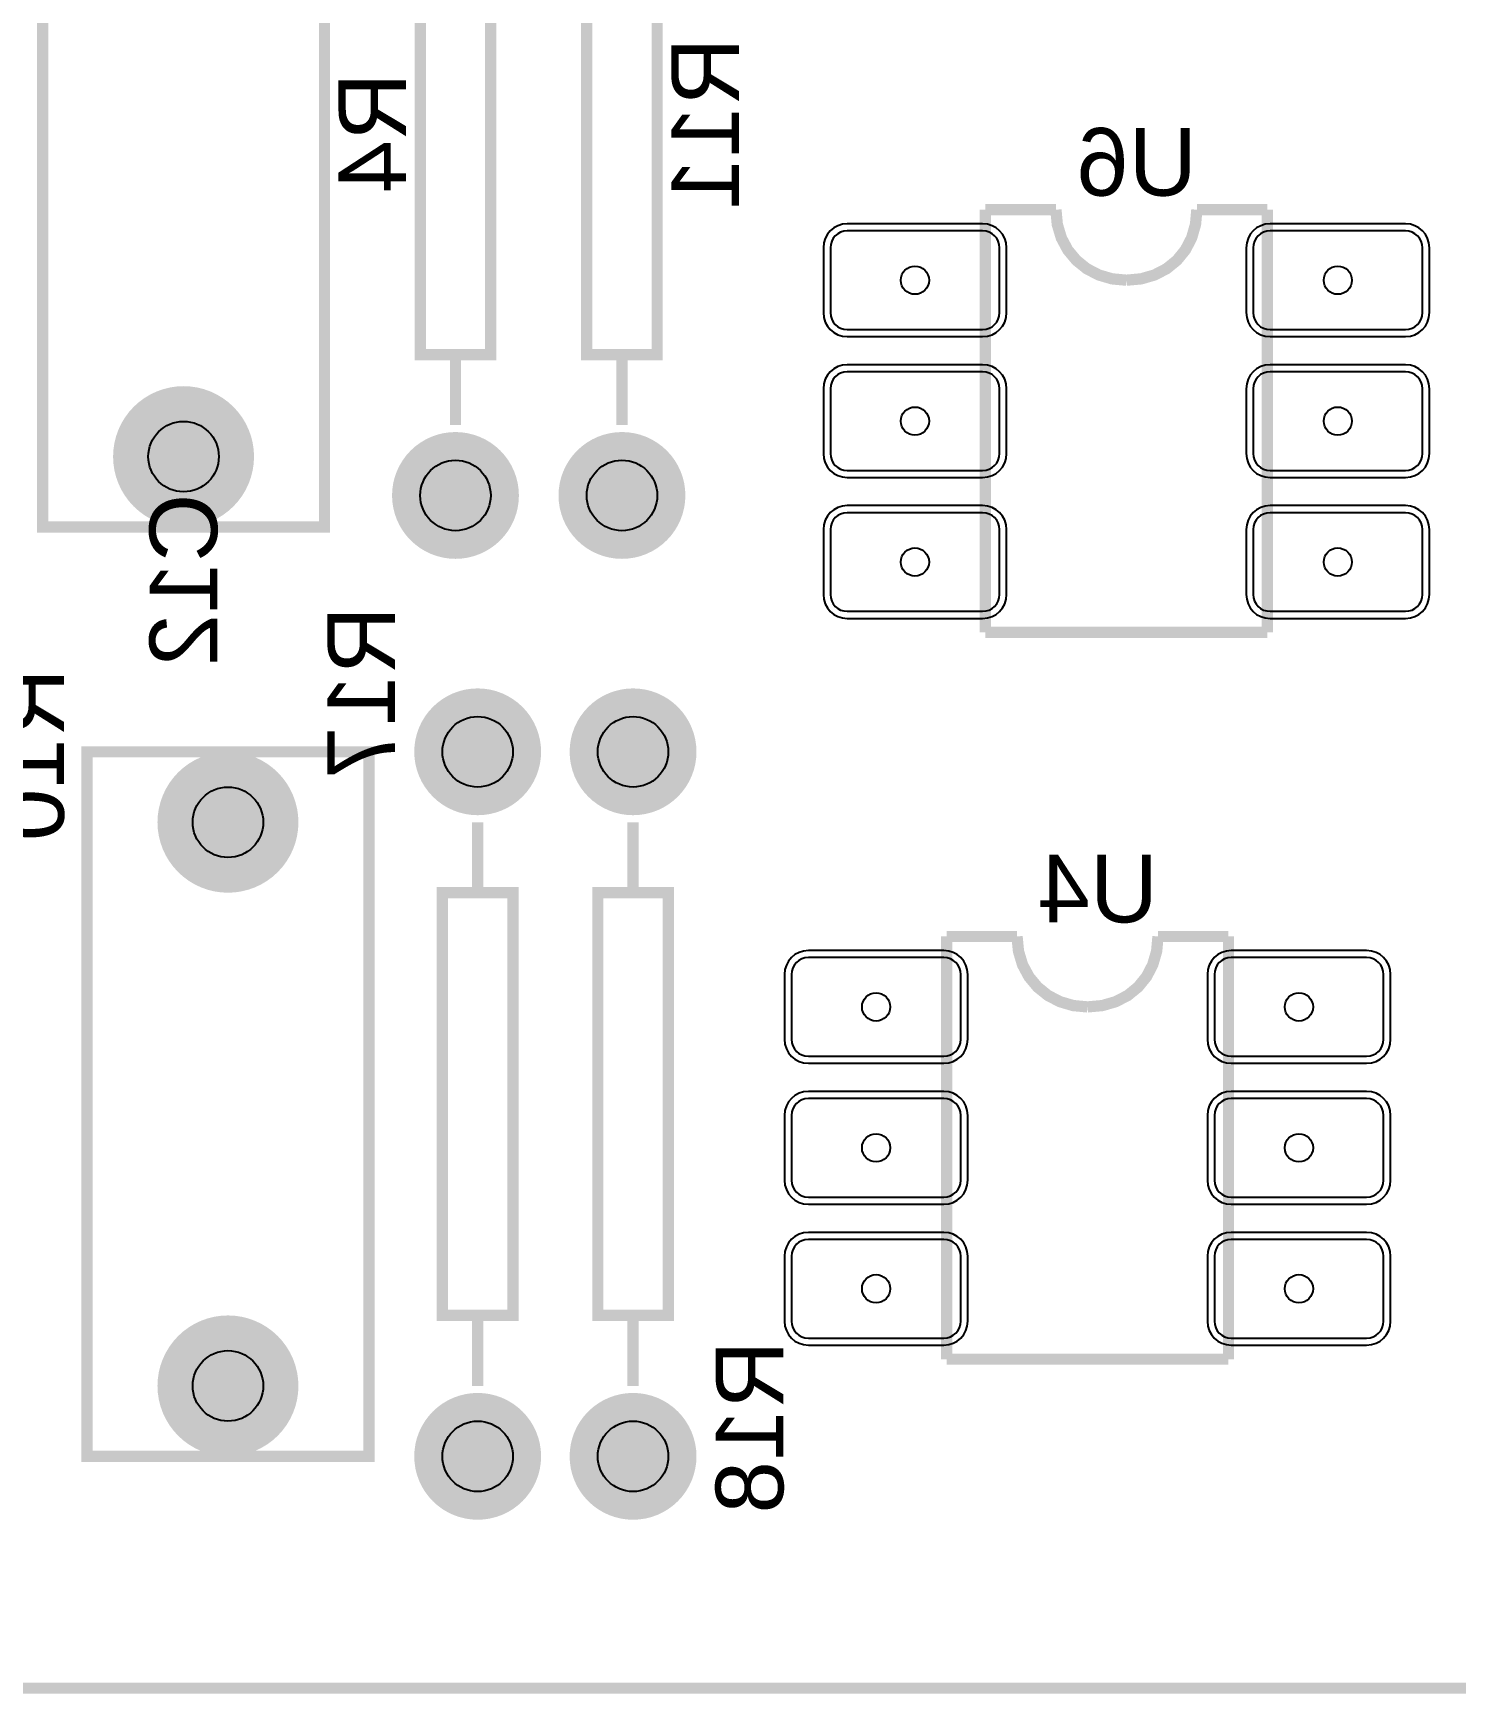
# Model space of a CAD drawing. Header units: inches. Extents: x -2.86 to 2.86, y -1.73 to 1.73.
# Drawn here: x -0.88 to 0.129, y -1.73 to -0.551 of the extents above; entities that cross this region are included whole.
import ezdxf

# ---------------------------------------------------------------- set-up
doc = ezdxf.new("R2010")
doc.units = ezdxf.units.IN
doc.layers.get('0').update_dxf_attribs({"linetype": 'CONTINUOUS'})

# ---------------------------------------------------------------- blocks, each defined once
blk = doc.blocks.new('EPAD')
at = {"const_width": 0.5}
blk.add_lwpolyline([(-0.25, 0, 1), (0.25, 0, 1)], format="xyb", close=True, dxfattribs=at)

msp = doc.modelspace()

# ---------------------------------------------------------------- linework, layer by layer
at = {"const_width": 0.008}
for points in [[(-2.856299, -1.725984), (2.778189, -1.725984), (2.778189, 1.725984), (-2.856299, 1.725984), (-2.856299, -1.725984)], [(-2.856299, -1.725984), (2.778189, -1.725984), (2.778189, 1.725984), (-2.856299, 1.725984), (-2.856299, -1.725984)], [(-2.856299, -1.725984), (2.778189, -1.725984), (2.778189, 1.725984), (-2.856299, 1.725984), (-2.856299, -1.725984)], [(-0.873622, -0.901969), (-0.673622, -0.901969), (-0.673622, -0.401969), (-0.873622, -0.401969), (-0.873622, -0.901969)], [(-0.873622, -0.901969), (-0.673622, -0.901969), (-0.673622, -0.401969), (-0.873622, -0.401969), (-0.873622, -0.901969)], [(-0.873622, -0.901969), (-0.673622, -0.901969), (-0.673622, -0.401969), (-0.873622, -0.401969), (-0.873622, -0.901969)], [(-0.605709, -0.779528), (-0.555709, -0.779528), (-0.555709, -0.479528), (-0.605709, -0.479528), (-0.605709, -0.779528)], [(-0.605709, -0.779528), (-0.555709, -0.779528), (-0.555709, -0.479528), (-0.605709, -0.479528), (-0.605709, -0.779528)], [(-0.605709, -0.779528), (-0.555709, -0.779528), (-0.555709, -0.479528), (-0.605709, -0.479528), (-0.605709, -0.779528)], [(-0.487598, -0.779528), (-0.437598, -0.779528), (-0.437598, -0.479528), (-0.487598, -0.479528), (-0.487598, -0.779528)], [(-0.487598, -0.779528), (-0.437598, -0.779528), (-0.437598, -0.479528), (-0.487598, -0.479528), (-0.487598, -0.779528)], [(-0.487598, -0.779528), (-0.437598, -0.779528), (-0.437598, -0.479528), (-0.487598, -0.479528), (-0.487598, -0.779528)], [(-0.154724, -0.676772), (-0.204724, -0.676772)], [(-0.204724, -0.676772), (-0.204724, -0.976772)], [(-0.154724, -0.676772), (-0.204724, -0.676772)], [(-0.204724, -0.676772), (-0.204724, -0.976772)], [(-0.154724, -0.676772), (-0.204724, -0.676772)], [(-0.204724, -0.676772), (-0.204724, -0.976772)], [(-0.104724, -0.726772), (-0.114912, -0.725813), (-0.12435, -0.723037), (-0.13285, -0.718598), (-0.140224, -0.712646), (-0.146287, -0.705336), (-0.15085, -0.696819), (-0.153724, -0.687246), (-0.154724, -0.676772)], [(-0.104724, -0.726772), (-0.114912, -0.725813), (-0.12435, -0.723037), (-0.13285, -0.718598), (-0.140224, -0.712646), (-0.146287, -0.705336), (-0.15085, -0.696819), (-0.153724, -0.687246), (-0.154724, -0.676772)], [(-0.104724, -0.726772), (-0.114912, -0.725813), (-0.12435, -0.723037), (-0.13285, -0.718598), (-0.140224, -0.712646), (-0.146287, -0.705336), (-0.15085, -0.696819), (-0.153724, -0.687246), (-0.154724, -0.676772)], [(-0.104724, -0.726772), (-0.09425, -0.725813), (-0.084678, -0.723037), (-0.07616, -0.718598), (-0.06885, -0.712646), (-0.062898, -0.705336), (-0.058459, -0.696819), (-0.055683, -0.687246), (-0.054724, -0.676772)], [(-0.104724, -0.726772), (-0.09425, -0.725813), (-0.084678, -0.723037), (-0.07616, -0.718598), (-0.06885, -0.712646), (-0.062898, -0.705336), (-0.058459, -0.696819), (-0.055683, -0.687246), (-0.054724, -0.676772)], [(-0.104724, -0.726772), (-0.09425, -0.725813), (-0.084678, -0.723037), (-0.07616, -0.718598), (-0.06885, -0.712646), (-0.062898, -0.705336), (-0.058459, -0.696819), (-0.055683, -0.687246), (-0.054724, -0.676772)], [(-0.004724, -0.676772), (-0.054724, -0.676772)], [(-0.004724, -0.676772), (-0.054724, -0.676772)], [(-0.004724, -0.676772), (-0.054724, -0.676772)], [(-0.004724, -0.676772), (-0.004724, -0.976772)], [(-0.004724, -0.676772), (-0.004724, -0.976772)], [(-0.004724, -0.676772), (-0.004724, -0.976772)], [(-0.580709, -0.779528), (-0.580709, -0.829528)], [(-0.580709, -0.779528), (-0.580709, -0.829528)], [(-0.580709, -0.779528), (-0.580709, -0.829528)], [(-0.462598, -0.829528), (-0.462598, -0.779528)], [(-0.462598, -0.829528), (-0.462598, -0.779528)], [(-0.462598, -0.829528), (-0.462598, -0.779528)], [(-0.004724, -0.976772), (-0.204724, -0.976772)], [(-0.004724, -0.976772), (-0.204724, -0.976772)], [(-0.004724, -0.976772), (-0.204724, -0.976772)], [(-0.842126, -1.561469), (-0.642126, -1.561469), (-0.642126, -1.061469), (-0.842126, -1.061469), (-0.842126, -1.561469)], [(-0.842126, -1.561469), (-0.642126, -1.561469), (-0.642126, -1.061469), (-0.842126, -1.061469), (-0.842126, -1.561469)], [(-0.842126, -1.561469), (-0.642126, -1.561469), (-0.642126, -1.061469), (-0.842126, -1.061469), (-0.842126, -1.561469)], [(-0.564961, -1.111469), (-0.564961, -1.161469)], [(-0.564961, -1.111469), (-0.564961, -1.161469)], [(-0.564961, -1.111469), (-0.564961, -1.161469)], [(-0.454724, -1.161469), (-0.454724, -1.111469)], [(-0.454724, -1.161469), (-0.454724, -1.111469)], [(-0.454724, -1.161469), (-0.454724, -1.111469)], [(-0.589961, -1.461469), (-0.539961, -1.461469), (-0.539961, -1.161469), (-0.589961, -1.161469), (-0.589961, -1.461469)], [(-0.589961, -1.461469), (-0.539961, -1.461469), (-0.539961, -1.161469), (-0.589961, -1.161469), (-0.589961, -1.461469)], [(-0.589961, -1.461469), (-0.539961, -1.461469), (-0.539961, -1.161469), (-0.589961, -1.161469), (-0.589961, -1.461469)], [(-0.479724, -1.461469), (-0.429724, -1.461469), (-0.429724, -1.161469), (-0.479724, -1.161469), (-0.479724, -1.461469)], [(-0.479724, -1.461469), (-0.429724, -1.461469), (-0.429724, -1.161469), (-0.479724, -1.161469), (-0.479724, -1.461469)], [(-0.479724, -1.461469), (-0.429724, -1.461469), (-0.429724, -1.161469), (-0.479724, -1.161469), (-0.479724, -1.461469)], [(-0.182283, -1.19252), (-0.232283, -1.19252)], [(-0.232283, -1.19252), (-0.232283, -1.49252)], [(-0.182283, -1.19252), (-0.232283, -1.19252)], [(-0.232283, -1.19252), (-0.232283, -1.49252)], [(-0.182283, -1.19252), (-0.232283, -1.19252)], [(-0.232283, -1.19252), (-0.232283, -1.49252)], [(-0.132283, -1.24252), (-0.142471, -1.241561), (-0.151909, -1.238785), (-0.160409, -1.234346), (-0.167783, -1.228394), (-0.173846, -1.221084), (-0.178409, -1.212567), (-0.181283, -1.202994), (-0.182283, -1.19252)], [(-0.132283, -1.24252), (-0.142471, -1.241561), (-0.151909, -1.238785), (-0.160409, -1.234346), (-0.167783, -1.228394), (-0.173846, -1.221084), (-0.178409, -1.212567), (-0.181283, -1.202994), (-0.182283, -1.19252)], [(-0.132283, -1.24252), (-0.142471, -1.241561), (-0.151909, -1.238785), (-0.160409, -1.234346), (-0.167783, -1.228394), (-0.173846, -1.221084), (-0.178409, -1.212567), (-0.181283, -1.202994), (-0.182283, -1.19252)], [(-0.132283, -1.24252), (-0.121809, -1.241561), (-0.112237, -1.238785), (-0.103719, -1.234346), (-0.096409, -1.228394), (-0.090457, -1.221084), (-0.086018, -1.212567), (-0.083243, -1.202994), (-0.082283, -1.19252)], [(-0.132283, -1.24252), (-0.121809, -1.241561), (-0.112237, -1.238785), (-0.103719, -1.234346), (-0.096409, -1.228394), (-0.090457, -1.221084), (-0.086018, -1.212567), (-0.083243, -1.202994), (-0.082283, -1.19252)], [(-0.132283, -1.24252), (-0.121809, -1.241561), (-0.112237, -1.238785), (-0.103719, -1.234346), (-0.096409, -1.228394), (-0.090457, -1.221084), (-0.086018, -1.212567), (-0.083243, -1.202994), (-0.082283, -1.19252)], [(-0.032283, -1.19252), (-0.082283, -1.19252)], [(-0.032283, -1.19252), (-0.082283, -1.19252)], [(-0.032283, -1.19252), (-0.082283, -1.19252)], [(-0.032283, -1.19252), (-0.032283, -1.49252)], [(-0.032283, -1.19252), (-0.032283, -1.49252)], [(-0.032283, -1.19252), (-0.032283, -1.49252)], [(-0.564961, -1.461469), (-0.564961, -1.511469)], [(-0.564961, -1.461469), (-0.564961, -1.511469)], [(-0.564961, -1.461469), (-0.564961, -1.511469)], [(-0.454724, -1.511469), (-0.454724, -1.461469)], [(-0.454724, -1.511469), (-0.454724, -1.461469)], [(-0.454724, -1.511469), (-0.454724, -1.461469)], [(-0.032283, -1.49252), (-0.232283, -1.49252)], [(-0.032283, -1.49252), (-0.232283, -1.49252)], [(-0.032283, -1.49252), (-0.232283, -1.49252)]]:
    msp.add_lwpolyline(points, dxfattribs=at)
for points in [[(-0.319724, -0.703772), (-0.319724, -0.749772), (-0.319386, -0.753248), (-0.318413, -0.756462), (-0.316867, -0.759353), (-0.31481, -0.761857), (-0.312306, -0.763914), (-0.309415, -0.76546), (-0.3062, -0.766433), (-0.302724, -0.766772), (-0.206724, -0.766772), (-0.203248, -0.766433), (-0.200034, -0.76546), (-0.197143, -0.763914), (-0.194639, -0.761857), (-0.192582, -0.759353), (-0.191036, -0.756462), (-0.190063, -0.753248), (-0.189724, -0.749772), (-0.189724, -0.703772), (-0.190063, -0.700296), (-0.191036, -0.697081), (-0.192582, -0.694191), (-0.194639, -0.691686), (-0.197143, -0.689629), (-0.200034, -0.688083), (-0.203248, -0.68711), (-0.206724, -0.686772), (-0.302724, -0.686772), (-0.3062, -0.68711), (-0.309415, -0.688083), (-0.312306, -0.689629), (-0.31481, -0.691686), (-0.316867, -0.694191), (-0.318413, -0.697081), (-0.319386, -0.700296), (-0.319724, -0.703772)], [(-0.314724, -0.703772), (-0.314724, -0.749772), (-0.314486, -0.752225), (-0.313799, -0.754494), (-0.312707, -0.756535), (-0.311256, -0.758303), (-0.309487, -0.759754), (-0.307447, -0.760846), (-0.305178, -0.761533), (-0.302724, -0.761772), (-0.206724, -0.761772), (-0.204271, -0.761533), (-0.202002, -0.760846), (-0.199961, -0.759754), (-0.198193, -0.758303), (-0.196741, -0.756535), (-0.19565, -0.754494), (-0.194963, -0.752225), (-0.194724, -0.749772), (-0.194724, -0.703772), (-0.194963, -0.701318), (-0.19565, -0.699049), (-0.196741, -0.697009), (-0.198193, -0.695241), (-0.199961, -0.693789), (-0.202002, -0.692698), (-0.204271, -0.692011), (-0.206724, -0.691772), (-0.302724, -0.691772), (-0.305178, -0.692011), (-0.307447, -0.692698), (-0.309487, -0.693789), (-0.311256, -0.695241), (-0.312707, -0.697009), (-0.313799, -0.699049), (-0.314486, -0.701318), (-0.314724, -0.703772)], [(-0.019724, -0.703772), (-0.019724, -0.749772), (-0.019386, -0.753248), (-0.018413, -0.756462), (-0.016867, -0.759353), (-0.01481, -0.761857), (-0.012306, -0.763914), (-0.009415, -0.76546), (-0.0062, -0.766433), (-0.002724, -0.766772), (0.093276, -0.766772), (0.096752, -0.766433), (0.099966, -0.76546), (0.102857, -0.763914), (0.105361, -0.761857), (0.107418, -0.759353), (0.108964, -0.756462), (0.109937, -0.753248), (0.110276, -0.749772), (0.110276, -0.703772), (0.109937, -0.700296), (0.108964, -0.697081), (0.107418, -0.694191), (0.105361, -0.691686), (0.102857, -0.689629), (0.099966, -0.688083), (0.096752, -0.68711), (0.093276, -0.686772), (-0.002724, -0.686772), (-0.0062, -0.68711), (-0.009415, -0.688083), (-0.012306, -0.689629), (-0.01481, -0.691686), (-0.016867, -0.694191), (-0.018413, -0.697081), (-0.019386, -0.700296), (-0.019724, -0.703772)], [(-0.014724, -0.703772), (-0.014724, -0.749772), (-0.014486, -0.752225), (-0.013799, -0.754494), (-0.012707, -0.756535), (-0.011256, -0.758303), (-0.009487, -0.759754), (-0.007447, -0.760846), (-0.005178, -0.761533), (-0.002724, -0.761772), (0.093276, -0.761772), (0.095729, -0.761533), (0.097998, -0.760846), (0.100039, -0.759754), (0.101807, -0.758303), (0.103259, -0.756535), (0.10435, -0.754494), (0.105037, -0.752225), (0.105276, -0.749772), (0.105276, -0.703772), (0.105037, -0.701318), (0.10435, -0.699049), (0.103259, -0.697009), (0.101807, -0.695241), (0.100039, -0.693789), (0.097998, -0.692698), (0.095729, -0.692011), (0.093276, -0.691772), (-0.002724, -0.691772), (-0.005178, -0.692011), (-0.007447, -0.692698), (-0.009487, -0.693789), (-0.011256, -0.695241), (-0.012707, -0.697009), (-0.013799, -0.699049), (-0.014486, -0.701318), (-0.014724, -0.703772)], [(-0.319724, -0.803772), (-0.319724, -0.849772), (-0.319386, -0.853248), (-0.318413, -0.856462), (-0.316867, -0.859353), (-0.31481, -0.861857), (-0.312306, -0.863914), (-0.309415, -0.86546), (-0.3062, -0.866433), (-0.302724, -0.866772), (-0.206724, -0.866772), (-0.203248, -0.866433), (-0.200034, -0.86546), (-0.197143, -0.863914), (-0.194639, -0.861857), (-0.192582, -0.859353), (-0.191036, -0.856462), (-0.190063, -0.853248), (-0.189724, -0.849772), (-0.189724, -0.803772), (-0.190063, -0.800296), (-0.191036, -0.797081), (-0.192582, -0.794191), (-0.194639, -0.791686), (-0.197143, -0.789629), (-0.200034, -0.788083), (-0.203248, -0.78711), (-0.206724, -0.786772), (-0.302724, -0.786772), (-0.3062, -0.78711), (-0.309415, -0.788083), (-0.312306, -0.789629), (-0.31481, -0.791686), (-0.316867, -0.794191), (-0.318413, -0.797081), (-0.319386, -0.800296), (-0.319724, -0.803772)], [(-0.019724, -0.803772), (-0.019724, -0.849772), (-0.019386, -0.853248), (-0.018413, -0.856462), (-0.016867, -0.859353), (-0.01481, -0.861857), (-0.012306, -0.863914), (-0.009415, -0.86546), (-0.0062, -0.866433), (-0.002724, -0.866772), (0.093276, -0.866772), (0.096752, -0.866433), (0.099966, -0.86546), (0.102857, -0.863914), (0.105361, -0.861857), (0.107418, -0.859353), (0.108964, -0.856462), (0.109937, -0.853248), (0.110276, -0.849772), (0.110276, -0.803772), (0.109937, -0.800296), (0.108964, -0.797081), (0.107418, -0.794191), (0.105361, -0.791686), (0.102857, -0.789629), (0.099966, -0.788083), (0.096752, -0.78711), (0.093276, -0.786772), (-0.002724, -0.786772), (-0.0062, -0.78711), (-0.009415, -0.788083), (-0.012306, -0.789629), (-0.01481, -0.791686), (-0.016867, -0.794191), (-0.018413, -0.797081), (-0.019386, -0.800296), (-0.019724, -0.803772)], [(-0.314724, -0.803772), (-0.314724, -0.849772), (-0.314486, -0.852225), (-0.313799, -0.854494), (-0.312707, -0.856535), (-0.311256, -0.858303), (-0.309487, -0.859754), (-0.307447, -0.860846), (-0.305178, -0.861533), (-0.302724, -0.861772), (-0.206724, -0.861772), (-0.204271, -0.861533), (-0.202002, -0.860846), (-0.199961, -0.859754), (-0.198193, -0.858303), (-0.196741, -0.856535), (-0.19565, -0.854494), (-0.194963, -0.852225), (-0.194724, -0.849772), (-0.194724, -0.803772), (-0.194963, -0.801318), (-0.19565, -0.799049), (-0.196741, -0.797009), (-0.198193, -0.795241), (-0.199961, -0.793789), (-0.202002, -0.792698), (-0.204271, -0.792011), (-0.206724, -0.791772), (-0.302724, -0.791772), (-0.305178, -0.792011), (-0.307447, -0.792698), (-0.309487, -0.793789), (-0.311256, -0.795241), (-0.312707, -0.797009), (-0.313799, -0.799049), (-0.314486, -0.801318), (-0.314724, -0.803772)], [(-0.014724, -0.803772), (-0.014724, -0.849772), (-0.014486, -0.852225), (-0.013799, -0.854494), (-0.012707, -0.856535), (-0.011256, -0.858303), (-0.009487, -0.859754), (-0.007447, -0.860846), (-0.005178, -0.861533), (-0.002724, -0.861772), (0.093276, -0.861772), (0.095729, -0.861533), (0.097998, -0.860846), (0.100039, -0.859754), (0.101807, -0.858303), (0.103259, -0.856535), (0.10435, -0.854494), (0.105037, -0.852225), (0.105276, -0.849772), (0.105276, -0.803772), (0.105037, -0.801318), (0.10435, -0.799049), (0.103259, -0.797009), (0.101807, -0.795241), (0.100039, -0.793789), (0.097998, -0.792698), (0.095729, -0.792011), (0.093276, -0.791772), (-0.002724, -0.791772), (-0.005178, -0.792011), (-0.007447, -0.792698), (-0.009487, -0.793789), (-0.011256, -0.795241), (-0.012707, -0.797009), (-0.013799, -0.799049), (-0.014486, -0.801318), (-0.014724, -0.803772)], [(-0.319724, -0.903772), (-0.319724, -0.949772), (-0.319386, -0.953248), (-0.318413, -0.956462), (-0.316867, -0.959353), (-0.31481, -0.961857), (-0.312306, -0.963914), (-0.309415, -0.96546), (-0.3062, -0.966433), (-0.302724, -0.966772), (-0.206724, -0.966772), (-0.203248, -0.966433), (-0.200034, -0.96546), (-0.197143, -0.963914), (-0.194639, -0.961857), (-0.192582, -0.959353), (-0.191036, -0.956462), (-0.190063, -0.953248), (-0.189724, -0.949772), (-0.189724, -0.903772), (-0.190063, -0.900296), (-0.191036, -0.897081), (-0.192582, -0.894191), (-0.194639, -0.891686), (-0.197143, -0.889629), (-0.200034, -0.888083), (-0.203248, -0.88711), (-0.206724, -0.886772), (-0.302724, -0.886772), (-0.3062, -0.88711), (-0.309415, -0.888083), (-0.312306, -0.889629), (-0.31481, -0.891686), (-0.316867, -0.894191), (-0.318413, -0.897081), (-0.319386, -0.900296), (-0.319724, -0.903772)], [(-0.314724, -0.903772), (-0.314724, -0.949772), (-0.314486, -0.952225), (-0.313799, -0.954494), (-0.312707, -0.956535), (-0.311256, -0.958303), (-0.309487, -0.959754), (-0.307447, -0.960846), (-0.305178, -0.961533), (-0.302724, -0.961772), (-0.206724, -0.961772), (-0.204271, -0.961533), (-0.202002, -0.960846), (-0.199961, -0.959754), (-0.198193, -0.958303), (-0.196741, -0.956535), (-0.19565, -0.954494), (-0.194963, -0.952225), (-0.194724, -0.949772), (-0.194724, -0.903772), (-0.194963, -0.901318), (-0.19565, -0.899049), (-0.196741, -0.897009), (-0.198193, -0.895241), (-0.199961, -0.893789), (-0.202002, -0.892698), (-0.204271, -0.892011), (-0.206724, -0.891772), (-0.302724, -0.891772), (-0.305178, -0.892011), (-0.307447, -0.892698), (-0.309487, -0.893789), (-0.311256, -0.895241), (-0.312707, -0.897009), (-0.313799, -0.899049), (-0.314486, -0.901318), (-0.314724, -0.903772)], [(-0.019724, -0.903772), (-0.019724, -0.949772), (-0.019386, -0.953248), (-0.018413, -0.956462), (-0.016867, -0.959353), (-0.01481, -0.961857), (-0.012306, -0.963914), (-0.009415, -0.96546), (-0.0062, -0.966433), (-0.002724, -0.966772), (0.093276, -0.966772), (0.096752, -0.966433), (0.099966, -0.96546), (0.102857, -0.963914), (0.105361, -0.961857), (0.107418, -0.959353), (0.108964, -0.956462), (0.109937, -0.953248), (0.110276, -0.949772), (0.110276, -0.903772), (0.109937, -0.900296), (0.108964, -0.897081), (0.107418, -0.894191), (0.105361, -0.891686), (0.102857, -0.889629), (0.099966, -0.888083), (0.096752, -0.88711), (0.093276, -0.886772), (-0.002724, -0.886772), (-0.0062, -0.88711), (-0.009415, -0.888083), (-0.012306, -0.889629), (-0.01481, -0.891686), (-0.016867, -0.894191), (-0.018413, -0.897081), (-0.019386, -0.900296), (-0.019724, -0.903772)], [(-0.014724, -0.903772), (-0.014724, -0.949772), (-0.014486, -0.952225), (-0.013799, -0.954494), (-0.012707, -0.956535), (-0.011256, -0.958303), (-0.009487, -0.959754), (-0.007447, -0.960846), (-0.005178, -0.961533), (-0.002724, -0.961772), (0.093276, -0.961772), (0.095729, -0.961533), (0.097998, -0.960846), (0.100039, -0.959754), (0.101807, -0.958303), (0.103259, -0.956535), (0.10435, -0.954494), (0.105037, -0.952225), (0.105276, -0.949772), (0.105276, -0.903772), (0.105037, -0.901318), (0.10435, -0.899049), (0.103259, -0.897009), (0.101807, -0.895241), (0.100039, -0.893789), (0.097998, -0.892698), (0.095729, -0.892011), (0.093276, -0.891772), (-0.002724, -0.891772), (-0.005178, -0.892011), (-0.007447, -0.892698), (-0.009487, -0.893789), (-0.011256, -0.895241), (-0.012707, -0.897009), (-0.013799, -0.899049), (-0.014486, -0.901318), (-0.014724, -0.903772)], [(-0.347283, -1.21952), (-0.347283, -1.26552), (-0.346945, -1.268996), (-0.345972, -1.27221), (-0.344426, -1.275101), (-0.342369, -1.277606), (-0.339865, -1.279662), (-0.336974, -1.281208), (-0.333759, -1.282181), (-0.330283, -1.28252), (-0.234283, -1.28252), (-0.230807, -1.282181), (-0.227593, -1.281208), (-0.224702, -1.279662), (-0.222198, -1.277606), (-0.220141, -1.275101), (-0.218595, -1.27221), (-0.217622, -1.268996), (-0.217283, -1.26552), (-0.217283, -1.21952), (-0.217622, -1.216044), (-0.218595, -1.21283), (-0.220141, -1.209939), (-0.222198, -1.207434), (-0.224702, -1.205377), (-0.227593, -1.203831), (-0.230807, -1.202858), (-0.234283, -1.20252), (-0.330283, -1.20252), (-0.333759, -1.202858), (-0.336974, -1.203831), (-0.339865, -1.205377), (-0.342369, -1.207434), (-0.344426, -1.209939), (-0.345972, -1.21283), (-0.346945, -1.216044), (-0.347283, -1.21952)], [(-0.342283, -1.21952), (-0.342283, -1.26552), (-0.342045, -1.267973), (-0.341358, -1.270243), (-0.340267, -1.272283), (-0.338815, -1.274051), (-0.337046, -1.275502), (-0.335006, -1.276594), (-0.332737, -1.277281), (-0.330283, -1.27752), (-0.234283, -1.27752), (-0.23183, -1.277281), (-0.229561, -1.276594), (-0.22752, -1.275502), (-0.225752, -1.274051), (-0.2243, -1.272283), (-0.223209, -1.270243), (-0.222522, -1.267973), (-0.222283, -1.26552), (-0.222283, -1.21952), (-0.222522, -1.217066), (-0.223209, -1.214797), (-0.2243, -1.212757), (-0.225752, -1.210989), (-0.22752, -1.209537), (-0.229561, -1.208446), (-0.23183, -1.207759), (-0.234283, -1.20752), (-0.330283, -1.20752), (-0.332737, -1.207759), (-0.335006, -1.208446), (-0.337046, -1.209537), (-0.338815, -1.210989), (-0.340267, -1.212757), (-0.341358, -1.214797), (-0.342045, -1.217066), (-0.342283, -1.21952)], [(-0.047283, -1.21952), (-0.047283, -1.26552), (-0.046945, -1.268996), (-0.045972, -1.27221), (-0.044426, -1.275101), (-0.042369, -1.277606), (-0.039865, -1.279662), (-0.036974, -1.281208), (-0.033759, -1.282181), (-0.030283, -1.28252), (0.065717, -1.28252), (0.069193, -1.282181), (0.072407, -1.281208), (0.075298, -1.279662), (0.077802, -1.277606), (0.079859, -1.275101), (0.081405, -1.27221), (0.082378, -1.268996), (0.082717, -1.26552), (0.082717, -1.21952), (0.082378, -1.216044), (0.081405, -1.21283), (0.079859, -1.209939), (0.077802, -1.207434), (0.075298, -1.205377), (0.072407, -1.203831), (0.069193, -1.202858), (0.065717, -1.20252), (-0.030283, -1.20252), (-0.033759, -1.202858), (-0.036974, -1.203831), (-0.039865, -1.205377), (-0.042369, -1.207434), (-0.044426, -1.209939), (-0.045972, -1.21283), (-0.046945, -1.216044), (-0.047283, -1.21952)], [(-0.042283, -1.21952), (-0.042283, -1.26552), (-0.042045, -1.267973), (-0.041358, -1.270243), (-0.040267, -1.272283), (-0.038815, -1.274051), (-0.037046, -1.275502), (-0.035006, -1.276594), (-0.032737, -1.277281), (-0.030283, -1.27752), (0.065717, -1.27752), (0.06817, -1.277281), (0.070439, -1.276594), (0.07248, -1.275502), (0.074248, -1.274051), (0.0757, -1.272283), (0.076791, -1.270243), (0.077478, -1.267973), (0.077717, -1.26552), (0.077717, -1.21952), (0.077478, -1.217066), (0.076791, -1.214797), (0.0757, -1.212757), (0.074248, -1.210989), (0.07248, -1.209537), (0.070439, -1.208446), (0.06817, -1.207759), (0.065717, -1.20752), (-0.030283, -1.20752), (-0.032737, -1.207759), (-0.035006, -1.208446), (-0.037046, -1.209537), (-0.038815, -1.210989), (-0.040267, -1.212757), (-0.041358, -1.214797), (-0.042045, -1.217066), (-0.042283, -1.21952)], [(-0.347283, -1.31952), (-0.347283, -1.36552), (-0.346945, -1.368996), (-0.345972, -1.37221), (-0.344426, -1.375101), (-0.342369, -1.377606), (-0.339865, -1.379662), (-0.336974, -1.381208), (-0.333759, -1.382181), (-0.330283, -1.38252), (-0.234283, -1.38252), (-0.230807, -1.382181), (-0.227593, -1.381208), (-0.224702, -1.379662), (-0.222198, -1.377606), (-0.220141, -1.375101), (-0.218595, -1.37221), (-0.217622, -1.368996), (-0.217283, -1.36552), (-0.217283, -1.31952), (-0.217622, -1.316044), (-0.218595, -1.31283), (-0.220141, -1.309939), (-0.222198, -1.307434), (-0.224702, -1.305377), (-0.227593, -1.303831), (-0.230807, -1.302858), (-0.234283, -1.30252), (-0.330283, -1.30252), (-0.333759, -1.302858), (-0.336974, -1.303831), (-0.339865, -1.305377), (-0.342369, -1.307434), (-0.344426, -1.309939), (-0.345972, -1.31283), (-0.346945, -1.316044), (-0.347283, -1.31952)], [(-0.342283, -1.31952), (-0.342283, -1.36552), (-0.342045, -1.367973), (-0.341358, -1.370243), (-0.340267, -1.372283), (-0.338815, -1.374051), (-0.337046, -1.375502), (-0.335006, -1.376594), (-0.332737, -1.377281), (-0.330283, -1.37752), (-0.234283, -1.37752), (-0.23183, -1.377281), (-0.229561, -1.376594), (-0.22752, -1.375502), (-0.225752, -1.374051), (-0.2243, -1.372283), (-0.223209, -1.370243), (-0.222522, -1.367973), (-0.222283, -1.36552), (-0.222283, -1.31952), (-0.222522, -1.317066), (-0.223209, -1.314797), (-0.2243, -1.312757), (-0.225752, -1.310989), (-0.22752, -1.309537), (-0.229561, -1.308446), (-0.23183, -1.307759), (-0.234283, -1.30752), (-0.330283, -1.30752), (-0.332737, -1.307759), (-0.335006, -1.308446), (-0.337046, -1.309537), (-0.338815, -1.310989), (-0.340267, -1.312757), (-0.341358, -1.314797), (-0.342045, -1.317066), (-0.342283, -1.31952)], [(-0.047283, -1.31952), (-0.047283, -1.36552), (-0.046945, -1.368996), (-0.045972, -1.37221), (-0.044426, -1.375101), (-0.042369, -1.377606), (-0.039865, -1.379662), (-0.036974, -1.381208), (-0.033759, -1.382181), (-0.030283, -1.38252), (0.065717, -1.38252), (0.069193, -1.382181), (0.072407, -1.381208), (0.075298, -1.379662), (0.077802, -1.377606), (0.079859, -1.375101), (0.081405, -1.37221), (0.082378, -1.368996), (0.082717, -1.36552), (0.082717, -1.31952), (0.082378, -1.316044), (0.081405, -1.31283), (0.079859, -1.309939), (0.077802, -1.307434), (0.075298, -1.305377), (0.072407, -1.303831), (0.069193, -1.302858), (0.065717, -1.30252), (-0.030283, -1.30252), (-0.033759, -1.302858), (-0.036974, -1.303831), (-0.039865, -1.305377), (-0.042369, -1.307434), (-0.044426, -1.309939), (-0.045972, -1.31283), (-0.046945, -1.316044), (-0.047283, -1.31952)], [(-0.042283, -1.31952), (-0.042283, -1.36552), (-0.042045, -1.367973), (-0.041358, -1.370243), (-0.040267, -1.372283), (-0.038815, -1.374051), (-0.037046, -1.375502), (-0.035006, -1.376594), (-0.032737, -1.377281), (-0.030283, -1.37752), (0.065717, -1.37752), (0.06817, -1.377281), (0.070439, -1.376594), (0.07248, -1.375502), (0.074248, -1.374051), (0.0757, -1.372283), (0.076791, -1.370243), (0.077478, -1.367973), (0.077717, -1.36552), (0.077717, -1.31952), (0.077478, -1.317066), (0.076791, -1.314797), (0.0757, -1.312757), (0.074248, -1.310989), (0.07248, -1.309537), (0.070439, -1.308446), (0.06817, -1.307759), (0.065717, -1.30752), (-0.030283, -1.30752), (-0.032737, -1.307759), (-0.035006, -1.308446), (-0.037046, -1.309537), (-0.038815, -1.310989), (-0.040267, -1.312757), (-0.041358, -1.314797), (-0.042045, -1.317066), (-0.042283, -1.31952)], [(-0.347283, -1.41952), (-0.347283, -1.46552), (-0.346945, -1.468996), (-0.345972, -1.47221), (-0.344426, -1.475101), (-0.342369, -1.477606), (-0.339865, -1.479662), (-0.336974, -1.481208), (-0.333759, -1.482181), (-0.330283, -1.48252), (-0.234283, -1.48252), (-0.230807, -1.482181), (-0.227593, -1.481208), (-0.224702, -1.479662), (-0.222198, -1.477606), (-0.220141, -1.475101), (-0.218595, -1.47221), (-0.217622, -1.468996), (-0.217283, -1.46552), (-0.217283, -1.41952), (-0.217622, -1.416044), (-0.218595, -1.41283), (-0.220141, -1.409939), (-0.222198, -1.407434), (-0.224702, -1.405377), (-0.227593, -1.403831), (-0.230807, -1.402858), (-0.234283, -1.40252), (-0.330283, -1.40252), (-0.333759, -1.402858), (-0.336974, -1.403831), (-0.339865, -1.405377), (-0.342369, -1.407434), (-0.344426, -1.409939), (-0.345972, -1.41283), (-0.346945, -1.416044), (-0.347283, -1.41952)], [(-0.342283, -1.41952), (-0.342283, -1.46552), (-0.342045, -1.467973), (-0.341358, -1.470243), (-0.340267, -1.472283), (-0.338815, -1.474051), (-0.337046, -1.475502), (-0.335006, -1.476594), (-0.332737, -1.477281), (-0.330283, -1.47752), (-0.234283, -1.47752), (-0.23183, -1.477281), (-0.229561, -1.476594), (-0.22752, -1.475502), (-0.225752, -1.474051), (-0.2243, -1.472283), (-0.223209, -1.470243), (-0.222522, -1.467973), (-0.222283, -1.46552), (-0.222283, -1.41952), (-0.222522, -1.417066), (-0.223209, -1.414797), (-0.2243, -1.412757), (-0.225752, -1.410989), (-0.22752, -1.409537), (-0.229561, -1.408446), (-0.23183, -1.407759), (-0.234283, -1.40752), (-0.330283, -1.40752), (-0.332737, -1.407759), (-0.335006, -1.408446), (-0.337046, -1.409537), (-0.338815, -1.410989), (-0.340267, -1.412757), (-0.341358, -1.414797), (-0.342045, -1.417066), (-0.342283, -1.41952)], [(-0.047283, -1.41952), (-0.047283, -1.46552), (-0.046945, -1.468996), (-0.045972, -1.47221), (-0.044426, -1.475101), (-0.042369, -1.477606), (-0.039865, -1.479662), (-0.036974, -1.481208), (-0.033759, -1.482181), (-0.030283, -1.48252), (0.065717, -1.48252), (0.069193, -1.482181), (0.072407, -1.481208), (0.075298, -1.479662), (0.077802, -1.477606), (0.079859, -1.475101), (0.081405, -1.47221), (0.082378, -1.468996), (0.082717, -1.46552), (0.082717, -1.41952), (0.082378, -1.416044), (0.081405, -1.41283), (0.079859, -1.409939), (0.077802, -1.407434), (0.075298, -1.405377), (0.072407, -1.403831), (0.069193, -1.402858), (0.065717, -1.40252), (-0.030283, -1.40252), (-0.033759, -1.402858), (-0.036974, -1.403831), (-0.039865, -1.405377), (-0.042369, -1.407434), (-0.044426, -1.409939), (-0.045972, -1.41283), (-0.046945, -1.416044), (-0.047283, -1.41952)], [(-0.042283, -1.41952), (-0.042283, -1.46552), (-0.042045, -1.467973), (-0.041358, -1.470243), (-0.040267, -1.472283), (-0.038815, -1.474051), (-0.037046, -1.475502), (-0.035006, -1.476594), (-0.032737, -1.477281), (-0.030283, -1.47752), (0.065717, -1.47752), (0.06817, -1.477281), (0.070439, -1.476594), (0.07248, -1.475502), (0.074248, -1.474051), (0.0757, -1.472283), (0.076791, -1.470243), (0.077478, -1.467973), (0.077717, -1.46552), (0.077717, -1.41952), (0.077478, -1.417066), (0.076791, -1.414797), (0.0757, -1.412757), (0.074248, -1.410989), (0.07248, -1.409537), (0.070439, -1.408446), (0.06817, -1.407759), (0.065717, -1.40752), (-0.030283, -1.40752), (-0.032737, -1.407759), (-0.035006, -1.408446), (-0.037046, -1.409537), (-0.038815, -1.410989), (-0.040267, -1.412757), (-0.041358, -1.414797), (-0.042045, -1.417066), (-0.042283, -1.41952)]]:
    msp.add_lwpolyline(points, close=True)
for centre, radius in [((-0.254724, -0.726772), 0.01), ((0.045276, -0.726772), 0.01), ((-0.254724, -0.826772), 0.01), ((0.045276, -0.826772), 0.01), ((-0.773622, -0.851969), 0.025), ((-0.580709, -0.879528), 0.025), ((-0.462598, -0.879528), 0.025), ((-0.254724, -0.926772), 0.01), ((0.045276, -0.926772), 0.01), ((-0.564961, -1.061468), 0.025), ((-0.454724, -1.061468), 0.025), ((-0.742126, -1.111469), 0.025), ((-0.282283, -1.24252), 0.01), ((0.017717, -1.24252), 0.01), ((-0.282283, -1.34252), 0.01), ((0.017717, -1.34252), 0.01), ((-0.282283, -1.44252), 0.01), ((0.017717, -1.44252), 0.01), ((-0.742126, -1.511469), 0.025), ((-0.564961, -1.561468), 0.025), ((-0.454724, -1.561468), 0.025)]:
    msp.add_circle(centre, radius)

# ---------------------------------------------------------------- block references
for p, xscale, yscale in [((-0.773622, -0.851969), 0.1, 0.1), ((-0.773622, -0.851969), 0.08, 0.08), ((-0.580709, -0.879528), 0.09, 0.09), ((-0.462598, -0.879528), 0.09, 0.09), ((-0.580709, -0.879528), 0.07, 0.07), ((-0.462598, -0.879528), 0.07, 0.07), ((-0.564961, -1.061469), 0.09, 0.09), ((-0.454724, -1.061469), 0.09, 0.09), ((-0.564961, -1.061469), 0.07, 0.07), ((-0.454724, -1.061469), 0.07, 0.07), ((-0.742126, -1.111469), 0.1, 0.1), ((-0.742126, -1.111469), 0.08, 0.08), ((-0.742126, -1.511469), 0.1, 0.1), ((-0.742126, -1.511469), 0.08, 0.08), ((-0.564961, -1.561469), 0.09, 0.09), ((-0.454724, -1.561469), 0.09, 0.09), ((-0.564961, -1.561469), 0.07, 0.07), ((-0.454724, -1.561469), 0.07, 0.07)]:
    msp.add_blockref('EPAD', p, dxfattribs=dict(xscale=xscale, yscale=yscale))

# ---------------------------------------------------------------- texts
at = {"text_generation_flag": 2, "width": 1.041667}
for s, p in [('R11', (-0.379598, -0.554528)), ('R11', (-0.379598, -0.554528)), ('R11', (-0.379598, -0.554528)), ('R4', (-0.615709, -0.579528)), ('R4', (-0.615709, -0.579528)), ('R4', (-0.615709, -0.579528)), ('C12', (-0.749764, -0.878201)), ('C12', (-0.749764, -0.878201)), ('C12', (-0.749764, -0.878201)), ('R17', (-0.623583, -0.958122)), ('R17', (-0.623583, -0.958122)), ('R17', (-0.623583, -0.958122)), ('R10', (-0.858535, -1.002165)), ('R10', (-0.858535, -1.002165)), ('R10', (-0.858535, -1.002165)), ('R18', (-0.348102, -1.479382)), ('R18', (-0.348102, -1.479382)), ('R18', (-0.348102, -1.479382))]:
    msp.add_text(s, height=0.048, rotation=90, dxfattribs=at).set_placement(p)
for s, p in [('U6', (-0.054724, -0.666772)), ('U6', (-0.054724, -0.666772)), ('U6', (-0.054724, -0.666772)), ('U4', (-0.082283, -1.18252)), ('U4', (-0.082283, -1.18252)), ('U4', (-0.082283, -1.18252))]:
    msp.add_text(s, height=0.048, dxfattribs=at).set_placement(p)

doc.saveas('drawing.dxf')
